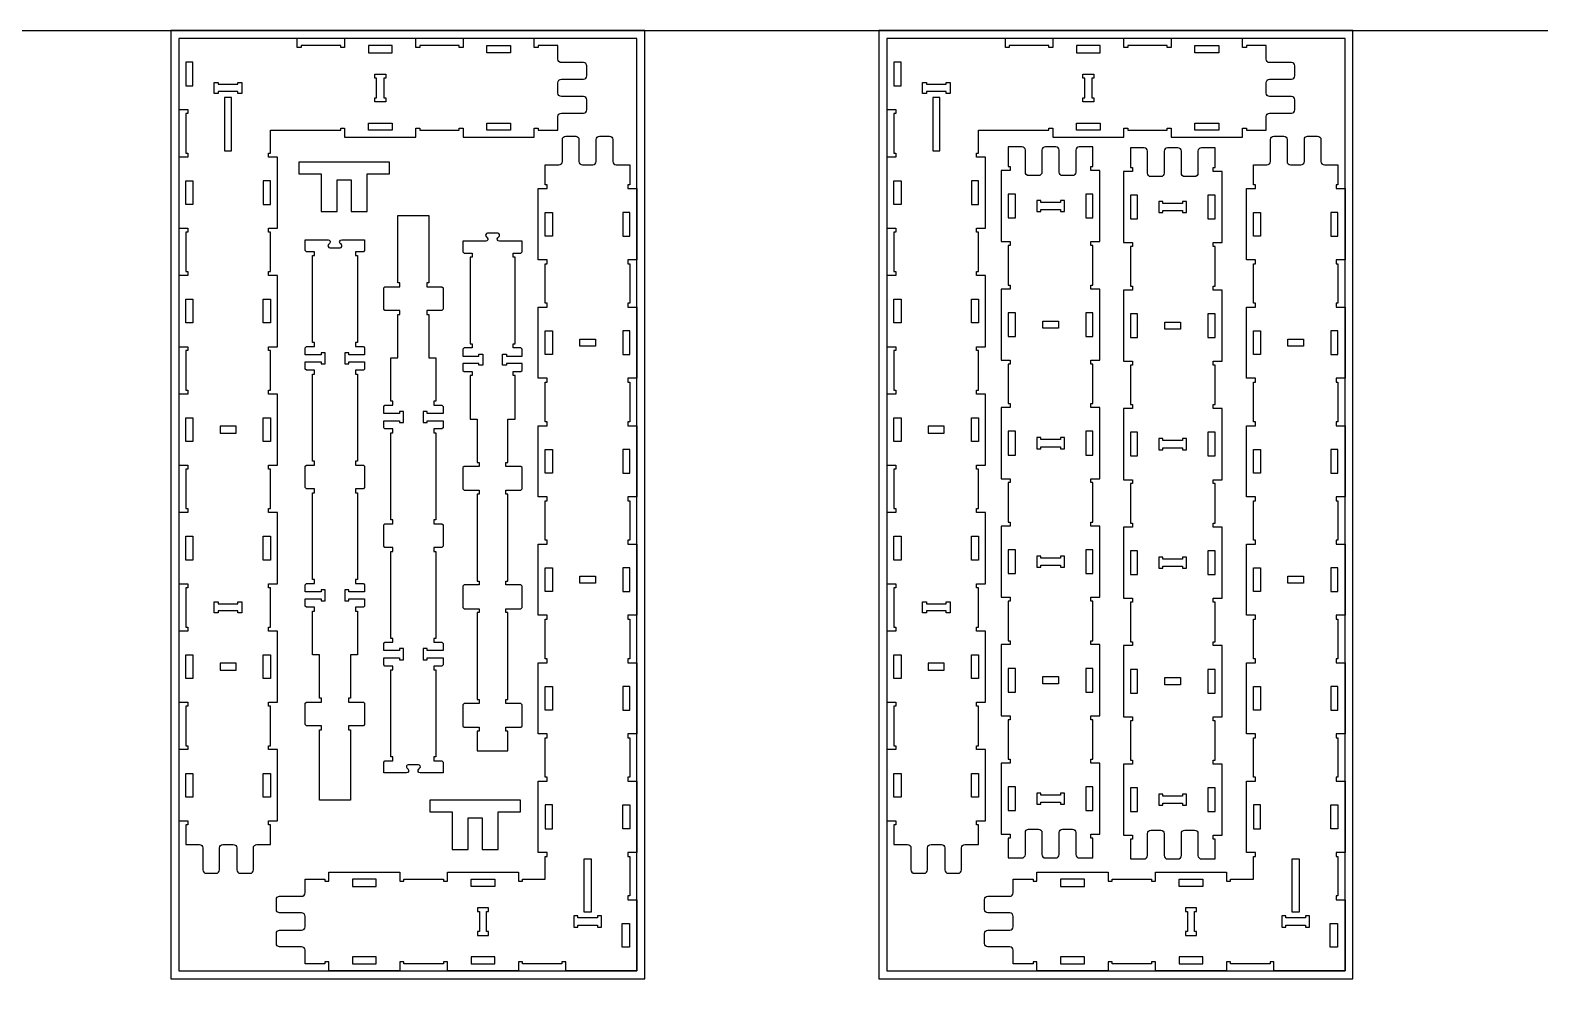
# Model space of a CAD drawing. Header units: inches. Extents: x -1745 to 48028, y -9858 to 20083.
# Drawn here: x 20516 to 24337, y 11554 to 13955 of the extents above; entities that cross this region are included whole.
import ezdxf

# ---------------------------------------------------------------- set-up
doc = ezdxf.new("R2010")
doc.units = ezdxf.units.IN
doc.header["$MEASUREMENT"] = 0
doc.header["$PDMODE"] = 34
doc.layers.add('6_ANYTOOL_CUTTHROUGH_OUTSI', color=5, linetype='Continuous')

msp = doc.modelspace()

# ---------------------------------------------------------------- linework, layer by layer
msp.add_line((16694.6, 13953.7), (31034.3, 13953.7))
for points in [[(20872, 11553.7), (22072, 11553.7), (22072, 13953.7), (20872, 13953.7)], [(22664.5, 11553.7), (23864.5, 11553.7), (23864.5, 13953.7), (22664.5, 13953.7)], [(20892, 11573.7), (22052, 11573.7), (22052, 13933.7), (20892, 13933.7)], [(22684.5, 11573.7), (23844.5, 11573.7), (23844.5, 13933.7), (22684.5, 13933.7)], [(21252.9, 13496.1), (21292.9, 13496.1), (21292.9, 13576.1), (21328.9, 13576.1), (21328.9, 13496.1), (21368.9, 13496.1), (21368.9, 13576.1), (21368.9, 13591.1), (21425.9, 13591.1), (21425.9, 13621.1), (21195.9, 13621.1), (21195.9, 13591.1), (21252.9, 13591.1), (21252.9, 13576.1)], [(23064, 13495.5), (23074, 13495.5), (23074, 13500.5), (23124, 13500.5), (23124, 13495.5), (23134, 13495.5), (23134, 13523.5), (23124, 13523.5), (23124, 13518.5), (23074, 13518.5), (23074, 13523.5), (23064, 13523.5)], [(23373.2, 13493), (23383.2, 13493), (23383.2, 13498), (23433.2, 13498), (23433.2, 13493), (23443.2, 13493), (23443.2, 13521), (23433.2, 13521), (23433.2, 13516), (23383.2, 13516), (23383.2, 13521), (23373.2, 13521)], [(23064, 12895.5), (23074, 12895.5), (23074, 12900.5), (23124, 12900.5), (23124, 12895.5), (23134, 12895.5), (23134, 12923.5), (23124, 12923.5), (23124, 12918.5), (23074, 12918.5), (23074, 12923.5), (23064, 12923.5)], [(23373.2, 12893), (23383.2, 12893), (23383.2, 12898), (23433.2, 12898), (23433.2, 12893), (23443.2, 12893), (23443.2, 12921), (23433.2, 12921), (23433.2, 12916), (23383.2, 12916), (23383.2, 12921), (23373.2, 12921)], [(23064, 12595.5), (23074, 12595.5), (23074, 12600.5), (23124, 12600.5), (23124, 12595.5), (23134, 12595.5), (23134, 12623.5), (23124, 12623.5), (23124, 12618.5), (23074, 12618.5), (23074, 12623.5), (23064, 12623.5)], [(23373.2, 12593), (23383.2, 12593), (23383.2, 12598), (23433.2, 12598), (23433.2, 12593), (23443.2, 12593), (23443.2, 12621), (23433.2, 12621), (23433.2, 12616), (23383.2, 12616), (23383.2, 12621), (23373.2, 12621)], [(21052, 12479.7), (21042, 12479.7), (21042, 12484.7), (20992, 12484.7), (20992, 12479.7), (20982, 12479.7), (20982, 12507.7), (20992, 12507.7), (20992, 12502.7), (21042, 12502.7), (21042, 12507.7), (21052, 12507.7)], [(22844.5, 12479.7), (22834.5, 12479.7), (22834.5, 12484.7), (22784.5, 12484.7), (22784.5, 12479.7), (22774.5, 12479.7), (22774.5, 12507.7), (22784.5, 12507.7), (22784.5, 12502.7), (22834.5, 12502.7), (22834.5, 12507.7), (22844.5, 12507.7)], [(21584.4, 11881), (21624.4, 11881), (21624.4, 11961), (21660.4, 11961), (21660.4, 11881), (21700.4, 11881), (21700.4, 11961), (21700.4, 11976), (21757.4, 11976), (21757.4, 12006), (21527.4, 12006), (21527.4, 11976), (21584.4, 11976), (21584.4, 11961)], [(23064, 11995.5), (23074, 11995.5), (23074, 12000.5), (23124, 12000.5), (23124, 11995.5), (23134, 11995.5), (23134, 12023.5), (23124, 12023.5), (23124, 12018.5), (23074, 12018.5), (23074, 12023.5), (23064, 12023.5)], [(23373.2, 11993), (23383.2, 11993), (23383.2, 11998), (23433.2, 11998), (23433.2, 11993), (23443.2, 11993), (23443.2, 12021), (23433.2, 12021), (23433.2, 12016), (23383.2, 12016), (23383.2, 12021), (23373.2, 12021)], [(21648, 11733.7), (21648, 11723.7), (21653, 11723.7), (21653, 11673.7), (21648, 11673.7), (21648, 11663.7), (21676, 11663.7), (21676, 11673.7), (21671, 11673.7), (21671, 11723.7), (21676, 11723.7), (21676, 11733.7)], [(23440.5, 11733.7), (23440.5, 11723.7), (23445.5, 11723.7), (23445.5, 11673.7), (23440.5, 11673.7), (23440.5, 11663.7), (23468.5, 11663.7), (23468.5, 11673.7), (23463.5, 11673.7), (23463.5, 11723.7), (23468.5, 11723.7), (23468.5, 11733.7)], [(21902, 11689.7), (21952, 11689.7), (21952, 11684.7), (21962, 11684.7), (21962, 11712.7), (21952, 11712.7), (21952, 11707.7), (21902, 11707.7), (21902, 11712.7), (21892, 11712.7), (21892, 11684.7), (21902, 11684.7)], [(23694.5, 11689.7), (23744.5, 11689.7), (23744.5, 11684.7), (23754.5, 11684.7), (23754.5, 11712.7), (23744.5, 11712.7), (23744.5, 11707.7), (23694.5, 11707.7), (23694.5, 11712.7), (23684.5, 11712.7), (23684.5, 11684.7), (23694.5, 11684.7)]]:
    msp.add_lwpolyline(points, close=True)
at = {"color": 4}
for points in [[(21432, 13897.7), (21432, 13915.7), (21372, 13915.7), (21372, 13897.7)], [(21672, 13915.7), (21732, 13915.7), (21732, 13897.7), (21672, 13897.7)], [(23224.5, 13897.7), (23224.5, 13915.7), (23164.5, 13915.7), (23164.5, 13897.7)], [(23464.5, 13915.7), (23524.5, 13915.7), (23524.5, 13897.7), (23464.5, 13897.7)], [(20910, 13813.7), (20928, 13813.7), (20928, 13873.7), (20910, 13873.7)], [(22702.5, 13813.7), (22720.5, 13813.7), (22720.5, 13873.7), (22702.5, 13873.7)], [(21372, 13719.7), (21432, 13719.7), (21432, 13701.7), (21372, 13701.7)], [(21672, 13719.7), (21732, 13719.7), (21732, 13701.7), (21672, 13701.7)], [(23164.5, 13719.7), (23224.5, 13719.7), (23224.5, 13701.7), (23164.5, 13701.7)], [(23464.5, 13719.7), (23524.5, 13719.7), (23524.5, 13701.7), (23464.5, 13701.7)], [(20928, 13573.7), (20928, 13513.7), (20910, 13513.7), (20910, 13573.7)], [(21106, 13513.7), (21124, 13513.7), (21124, 13573.7), (21106, 13573.7)], [(22720.5, 13573.7), (22720.5, 13513.7), (22702.5, 13513.7), (22702.5, 13573.7)], [(22898.5, 13513.7), (22916.5, 13513.7), (22916.5, 13573.7), (22898.5, 13573.7)], [(22992, 13479.5), (23010, 13479.5), (23010, 13539.5), (22992, 13539.5)], [(23188, 13479.5), (23206, 13479.5), (23206, 13539.5), (23188, 13539.5)], [(23301.2, 13477), (23319.2, 13477), (23319.2, 13537), (23301.2, 13537)], [(23497.2, 13477), (23515.2, 13477), (23515.2, 13537), (23497.2, 13537)], [(21820, 13493.7), (21838, 13493.7), (21838, 13433.7), (21820, 13433.7)], [(22034, 13493.7), (22016, 13493.7), (22016, 13433.7), (22034, 13433.7)], [(23612.5, 13493.7), (23630.5, 13493.7), (23630.5, 13433.7), (23612.5, 13433.7)], [(23826.5, 13493.7), (23808.5, 13493.7), (23808.5, 13433.7), (23826.5, 13433.7)], [(20928, 13213.7), (20910, 13213.7), (20910, 13273.7), (20928, 13273.7)], [(21124, 13273.7), (21124, 13213.7), (21106, 13213.7), (21106, 13273.7)], [(22720.5, 13213.7), (22702.5, 13213.7), (22702.5, 13273.7), (22720.5, 13273.7)], [(22916.5, 13273.7), (22916.5, 13213.7), (22898.5, 13213.7), (22898.5, 13273.7)], [(22992, 13179.5), (23010, 13179.5), (23010, 13239.5), (22992, 13239.5)], [(23188, 13179.5), (23206, 13179.5), (23206, 13239.5), (23188, 13239.5)], [(23301.2, 13177), (23319.2, 13177), (23319.2, 13237), (23301.2, 13237)], [(23497.2, 13177), (23515.2, 13177), (23515.2, 13237), (23497.2, 13237)], [(21820, 13193.7), (21838, 13193.7), (21838, 13133.7), (21820, 13133.7)], [(22034, 13193.7), (22016, 13193.7), (22016, 13133.7), (22034, 13133.7)], [(23612.5, 13193.7), (23630.5, 13193.7), (23630.5, 13133.7), (23612.5, 13133.7)], [(23826.5, 13193.7), (23808.5, 13193.7), (23808.5, 13133.7), (23826.5, 13133.7)], [(20928, 12913.7), (20910, 12913.7), (20910, 12973.7), (20928, 12973.7)], [(21124, 12913.7), (21106, 12913.7), (21106, 12973.7), (21124, 12973.7)], [(22720.5, 12913.7), (22702.5, 12913.7), (22702.5, 12973.7), (22720.5, 12973.7)], [(22916.5, 12913.7), (22898.5, 12913.7), (22898.5, 12973.7), (22916.5, 12973.7)], [(22992, 12879.5), (23010, 12879.5), (23010, 12939.5), (22992, 12939.5)], [(23188, 12879.5), (23206, 12879.5), (23206, 12939.5), (23188, 12939.5)], [(23301.2, 12877), (23319.2, 12877), (23319.2, 12937), (23301.2, 12937)], [(23497.2, 12877), (23515.2, 12877), (23515.2, 12937), (23497.2, 12937)], [(21820, 12893.7), (21838, 12893.7), (21838, 12833.7), (21820, 12833.7)], [(22034, 12893.7), (22016, 12893.7), (22016, 12833.7), (22034, 12833.7)], [(23612.5, 12893.7), (23630.5, 12893.7), (23630.5, 12833.7), (23612.5, 12833.7)], [(23826.5, 12893.7), (23808.5, 12893.7), (23808.5, 12833.7), (23826.5, 12833.7)], [(20928, 12613.7), (20910, 12613.7), (20910, 12673.7), (20928, 12673.7)], [(21124, 12613.7), (21106, 12613.7), (21106, 12673.7), (21124, 12673.7)], [(22720.5, 12613.7), (22702.5, 12613.7), (22702.5, 12673.7), (22720.5, 12673.7)], [(22916.5, 12613.7), (22898.5, 12613.7), (22898.5, 12673.7), (22916.5, 12673.7)], [(22992, 12579.5), (23010, 12579.5), (23010, 12639.5), (22992, 12639.5)], [(23188, 12579.5), (23206, 12579.5), (23206, 12639.5), (23188, 12639.5)], [(23301.2, 12577), (23319.2, 12577), (23319.2, 12637), (23301.2, 12637)], [(23497.2, 12577), (23515.2, 12577), (23515.2, 12637), (23497.2, 12637)], [(21820, 12593.7), (21838, 12593.7), (21838, 12533.7), (21820, 12533.7)], [(22034, 12593.7), (22016, 12593.7), (22016, 12533.7), (22034, 12533.7)], [(23612.5, 12593.7), (23630.5, 12593.7), (23630.5, 12533.7), (23612.5, 12533.7)], [(23826.5, 12593.7), (23808.5, 12593.7), (23808.5, 12533.7), (23826.5, 12533.7)], [(20928, 12313.7), (20910, 12313.7), (20910, 12373.7), (20928, 12373.7)], [(21124, 12313.7), (21106, 12313.7), (21106, 12373.7), (21124, 12373.7)], [(22720.5, 12313.7), (22702.5, 12313.7), (22702.5, 12373.7), (22720.5, 12373.7)], [(22916.5, 12313.7), (22898.5, 12313.7), (22898.5, 12373.7), (22916.5, 12373.7)], [(22992, 12279.5), (23010, 12279.5), (23010, 12339.5), (22992, 12339.5)], [(23188, 12279.5), (23206, 12279.5), (23206, 12339.5), (23188, 12339.5)], [(23301.2, 12277), (23319.2, 12277), (23319.2, 12337), (23301.2, 12337)], [(23497.2, 12277), (23515.2, 12277), (23515.2, 12337), (23497.2, 12337)], [(21820, 12233.7), (21820, 12293.7), (21838, 12293.7), (21838, 12233.7)], [(22034, 12233.7), (22034, 12293.7), (22016, 12293.7), (22016, 12233.7)], [(23612.5, 12233.7), (23612.5, 12293.7), (23630.5, 12293.7), (23630.5, 12233.7)], [(23826.5, 12233.7), (23826.5, 12293.7), (23808.5, 12293.7), (23808.5, 12233.7)], [(20928, 12013.7), (20910, 12013.7), (20910, 12073.7), (20928, 12073.7)], [(21124, 12013.7), (21106, 12013.7), (21106, 12073.7), (21124, 12073.7)], [(22720.5, 12013.7), (22702.5, 12013.7), (22702.5, 12073.7), (22720.5, 12073.7)], [(22916.5, 12013.7), (22898.5, 12013.7), (22898.5, 12073.7), (22916.5, 12073.7)], [(22992, 11979.5), (23010, 11979.5), (23010, 12039.5), (22992, 12039.5)], [(23206, 11979.5), (23206, 12039.5), (23188, 12039.5), (23188, 11979.5)], [(23301.2, 11977), (23319.2, 11977), (23319.2, 12037), (23301.2, 12037)], [(23515.2, 11977), (23515.2, 12037), (23497.2, 12037), (23497.2, 11977)], [(21838, 11993.7), (21820, 11993.7), (21820, 11933.7), (21838, 11933.7)], [(22016, 11993.7), (22034, 11993.7), (22034, 11933.7), (22016, 11933.7)], [(23630.5, 11993.7), (23612.5, 11993.7), (23612.5, 11933.7), (23630.5, 11933.7)], [(23808.5, 11993.7), (23826.5, 11993.7), (23826.5, 11933.7), (23808.5, 11933.7)], [(21392, 11805.7), (21332, 11805.7), (21332, 11787.7), (21392, 11787.7)], [(21632, 11787.7), (21632, 11805.7), (21692, 11805.7), (21692, 11787.7)], [(23184.5, 11805.7), (23124.5, 11805.7), (23124.5, 11787.7), (23184.5, 11787.7)], [(23424.5, 11787.7), (23424.5, 11805.7), (23484.5, 11805.7), (23484.5, 11787.7)], [(22014.7, 11693.7), (22032.7, 11693.7), (22032.7, 11633.7), (22014.7, 11633.7)], [(23807.1, 11693.7), (23825.1, 11693.7), (23825.1, 11633.7), (23807.1, 11633.7)], [(21332, 11609.7), (21332, 11591.7), (21392, 11591.7), (21392, 11609.7)], [(21692, 11609.7), (21632, 11609.7), (21632, 11591.7), (21692, 11591.7)], [(23124.5, 11609.7), (23124.5, 11591.7), (23184.5, 11591.7), (23184.5, 11609.7)], [(23484.5, 11609.7), (23424.5, 11609.7), (23424.5, 11591.7), (23484.5, 11591.7)]]:
    msp.add_lwpolyline(points, close=True, dxfattribs=at)
for points in [[(21393, 13833.7), (21388, 13833.7), (21388, 13843.7), (21416, 13843.7), (21416, 13833.7), (21411, 13833.7)], [(21411, 13833.7), (21411, 13783.7), (21416, 13783.7), (21416, 13773.7), (21388, 13773.7)], [(21388, 13773.7), (21388, 13783.7), (21393, 13783.7), (21393, 13833.7)], [(23185.5, 13833.7), (23180.5, 13833.7), (23180.5, 13843.7), (23208.5, 13843.7), (23208.5, 13833.7), (23203.5, 13833.7)], [(23203.5, 13833.7), (23203.5, 13783.7), (23208.5, 13783.7), (23208.5, 13773.7), (23180.5, 13773.7)], [(23180.5, 13773.7), (23180.5, 13783.7), (23185.5, 13783.7), (23185.5, 13833.7)], [(20992, 13799.7), (20992, 13794.7), (20982, 13794.7), (20982, 13822.7), (20992, 13822.7), (20992, 13817.7)], [(20992, 13817.7), (21042, 13817.7), (21042, 13822.7), (21052, 13822.7), (21052, 13794.7)], [(21052, 13794.7), (21042, 13794.7), (21042, 13799.7), (20992, 13799.7)], [(22784.5, 13799.7), (22784.5, 13794.7), (22774.5, 13794.7), (22774.5, 13822.7), (22784.5, 13822.7), (22784.5, 13817.7)], [(22784.5, 13817.7), (22834.5, 13817.7), (22834.5, 13822.7), (22844.5, 13822.7), (22844.5, 13794.7)], [(22844.5, 13794.7), (22834.5, 13794.7), (22834.5, 13799.7), (22784.5, 13799.7)], [(21026, 13784.7), (21008, 13784.7), (21008, 13649.7), (21026, 13649.7), (21026, 13784.7)], [(22818.5, 13784.7), (22800.5, 13784.7), (22800.5, 13649.7), (22818.5, 13649.7), (22818.5, 13784.7)], [(23079, 13218.5), (23119, 13218.5), (23119, 13200.5), (23079, 13200.5), (23079, 13218.5)], [(23388.2, 13216), (23428.2, 13216), (23428.2, 13198), (23388.2, 13198), (23388.2, 13216)], [(21947, 13154.7), (21907, 13154.7), (21907, 13172.7), (21947, 13172.7), (21947, 13154.7)], [(23739.5, 13154.7), (23699.5, 13154.7), (23699.5, 13172.7), (23739.5, 13172.7), (23739.5, 13154.7)], [(21037, 12952.7), (20997, 12952.7), (20997, 12934.7), (21037, 12934.7), (21037, 12952.7)], [(22829.5, 12952.7), (22789.5, 12952.7), (22789.5, 12934.7), (22829.5, 12934.7), (22829.5, 12952.7)], [(21947, 12554.7), (21907, 12554.7), (21907, 12572.7), (21947, 12572.7), (21947, 12554.7)], [(23739.5, 12554.7), (23699.5, 12554.7), (23699.5, 12572.7), (23739.5, 12572.7), (23739.5, 12554.7)], [(21037, 12352.7), (20997, 12352.7), (20997, 12334.7), (21037, 12334.7), (21037, 12352.7)], [(22829.5, 12352.7), (22789.5, 12352.7), (22789.5, 12334.7), (22829.5, 12334.7), (22829.5, 12352.7)], [(23079, 12318.5), (23119, 12318.5), (23119, 12300.5), (23079, 12300.5), (23079, 12318.5)], [(23388.2, 12316), (23428.2, 12316), (23428.2, 12298), (23388.2, 12298), (23388.2, 12316)], [(21936, 11722.7), (21918, 11722.7), (21918, 11857.7), (21936, 11857.7), (21936, 11722.7)], [(23728.5, 11722.7), (23710.5, 11722.7), (23710.5, 11857.7), (23728.5, 11857.7), (23728.5, 11722.7)]]:
    msp.add_lwpolyline(points)
msp.add_lwpolyline([(21511, 12961.4), (21521, 12961.4), (21521, 12966.4), (21561, 12966.4), (21561, 12948.4), (21558, 12945.4), (21538, 12945.4), (21538, 12935.4), (21543, 12935.4), (21543, 12715.4), (21538, 12715.4), (21538, 12705.4), (21558, 12705.4), (21561, 12702.4), (21561, 12648.4), (21558, 12645.4), (21538, 12645.4), (21538, 12635.4), (21543, 12635.4), (21543, 12415.4), (21538, 12415.4), (21538, 12405.4), (21558, 12405.4), (21561, 12402.4), (21561, 12384.4), (21521, 12384.4), (21521, 12389.4), (21511, 12389.4), (21511, 12361.4), (21521, 12361.4), (21521, 12366.4), (21561, 12366.4), (21561, 12348.4), (21558, 12345.4), (21538, 12345.4), (21538, 12335.4), (21543, 12335.4), (21543, 12115.4), (21538, 12115.4), (21538, 12105.4), (21558, 12105.4), (21561, 12102.4), (21561, 12075.4), (21503.1, 12075.4, -0.668179), (21499.4, 12084.4), (21502.3, 12087.4, 0.668179), (21499, 12095.5), (21473, 12095.5, 0.668179), (21469.7, 12087.4), (21472.6, 12084.4, -0.668179), (21468.9, 12075.4), (21411, 12075.4), (21411, 12102.4), (21414, 12105.4), (21434, 12105.4), (21434, 12115.4), (21429, 12115.4), (21429, 12335.4), (21434, 12335.4), (21434, 12345.4), (21414, 12345.4), (21411, 12348.4), (21411, 12366.4), (21451, 12366.4), (21451, 12361.4), (21461, 12361.4), (21461, 12389.4), (21451, 12389.4), (21451, 12384.4), (21411, 12384.4), (21411, 12402.4), (21414, 12405.4), (21434, 12405.4), (21434, 12415.4), (21429, 12415.4), (21429, 12635.4), (21434, 12635.4), (21434, 12645.4), (21414, 12645.4), (21411, 12648.4), (21411, 12702.4), (21414, 12705.4), (21434, 12705.4), (21434, 12715.4), (21429, 12715.4), (21429, 12935.4), (21434, 12935.4), (21434, 12945.4), (21414, 12945.4), (21411, 12948.4), (21411, 12966.4), (21451, 12966.4), (21451, 12961.4), (21461, 12961.4), (21461, 12989.4), (21451, 12989.4), (21451, 12984.4), (21411, 12984.4), (21411, 13002.4), (21414, 13005.4), (21434, 13005.4), (21434, 13015.4), (21429, 13015.4), (21429, 13125.4), (21447, 13125.4), (21447, 13235.4), (21452, 13235.4), (21452, 13245.4), (21414, 13245.4), (21411, 13248.4), (21411, 13302.4), (21414, 13305.4), (21452, 13305.4), (21452, 13315.4), (21447, 13315.4), (21447, 13485.4), (21525, 13485.4), (21525, 13315.4), (21520, 13315.4), (21520, 13305.4), (21558, 13305.4), (21561, 13302.4), (21561, 13248.4), (21558, 13245.4), (21520, 13245.4), (21520, 13235.4), (21525, 13235.4), (21525, 13125.4), (21543, 13125.4), (21543, 13015.4), (21538, 13015.4), (21538, 13005.4), (21558, 13005.4), (21561, 13002.4), (21561, 12984.4), (21521, 12984.4), (21521, 12989.4), (21511, 12989.4), (21511, 12961.4)], format="xyb")
for points in [[(21212.4, 13424.1), (21270.3, 13424.1, -0.668179), (21274, 13415.1), (21271.1, 13412.2, 0.668179), (21274.4, 13404.1), (21300.4, 13404.1, 0.668179), (21303.8, 13412.2), (21300.8, 13415.1, -0.668179), (21304.5, 13424.1), (21362.4, 13424.1), (21362.4, 13397.1), (21359.4, 13394.1), (21339.4, 13394.1), (21339.4, 13384.1), (21344.4, 13384.1), (21344.4, 13164.1), (21339.4, 13164.1), (21339.4, 13154.1), (21359.4, 13154.1), (21362.4, 13151.1), (21362.4, 13133.1), (21322.4, 13133.1), (21322.4, 13138.1), (21312.4, 13138.1), (21312.4, 13110.1), (21322.4, 13110.1), (21322.4, 13115.1), (21362.4, 13115.1), (21362.4, 13097.1), (21359.4, 13094.1), (21339.4, 13094.1), (21339.4, 13084.1), (21344.4, 13084.1), (21344.4, 12864.1), (21339.4, 12864.1), (21339.4, 12854.1), (21359.4, 12854.1), (21362.4, 12851.1), (21362.4, 12797.1), (21359.4, 12794.1), (21339.4, 12794.1), (21339.4, 12784.1), (21344.4, 12784.1), (21344.4, 12564.1), (21339.4, 12564.1), (21339.4, 12554.1), (21359.4, 12554.1), (21362.4, 12551.1), (21362.4, 12533.1), (21322.4, 12533.1), (21322.4, 12538.1), (21312.4, 12538.1), (21312.4, 12510.1), (21322.4, 12510.1), (21322.4, 12515.1), (21362.4, 12515.1), (21362.4, 12497.1), (21359.4, 12494.1), (21339.4, 12494.1), (21339.4, 12484.1), (21344.4, 12484.1), (21344.4, 12374.1), (21326.4, 12374.1), (21326.4, 12264.1), (21321.4, 12264.1), (21321.4, 12254.1), (21359.4, 12254.1), (21362.4, 12251.1), (21362.4, 12197.1), (21359.4, 12194.1), (21321.4, 12194.1), (21321.4, 12184.1), (21326.4, 12184.1), (21326.4, 12005.8), (21248.4, 12005.8), (21248.4, 12184.1), (21253.4, 12184.1), (21253.4, 12194.1), (21215.4, 12194.1), (21212.4, 12197.1), (21212.4, 12251.1), (21215.4, 12254.1), (21253.4, 12254.1), (21253.4, 12264.1), (21248.4, 12264.1), (21248.4, 12374.1), (21230.4, 12374.1), (21230.4, 12484.1), (21235.4, 12484.1), (21235.4, 12494.1), (21215.4, 12494.1), (21212.4, 12497.1), (21212.4, 12515.1), (21252.4, 12515.1), (21252.4, 12510.1), (21262.4, 12510.1), (21262.4, 12538.1), (21252.4, 12538.1), (21252.4, 12533.1), (21212.4, 12533.1), (21212.4, 12551.1), (21215.4, 12554.1), (21235.4, 12554.1), (21235.4, 12564.1), (21230.4, 12564.1), (21230.4, 12784.1), (21235.4, 12784.1), (21235.4, 12794.1), (21215.4, 12794.1), (21212.4, 12797.1), (21212.4, 12851.1), (21215.4, 12854.1), (21235.4, 12854.1), (21235.4, 12864.1), (21230.4, 12864.1), (21230.4, 13084.1), (21235.4, 13084.1), (21235.4, 13094.1), (21215.4, 13094.1), (21212.4, 13097.1), (21212.4, 13115.1), (21252.4, 13115.1), (21252.4, 13110.1), (21262.4, 13110.1), (21262.4, 13138.1), (21252.4, 13138.1), (21252.4, 13133.1), (21212.4, 13133.1), (21212.4, 13151.1), (21215.4, 13154.1), (21235.4, 13154.1), (21235.4, 13164.1), (21230.4, 13164.1), (21230.4, 13384.1), (21235.4, 13384.1), (21235.4, 13394.1), (21215.4, 13394.1), (21212.4, 13397.1)], [(21647.4, 12780.5), (21647.4, 12560.5), (21652.4, 12560.5), (21652.4, 12550.5), (21614.4, 12550.5), (21611.4, 12547.5), (21611.4, 12493.5), (21614.4, 12490.5), (21652.4, 12490.5), (21652.4, 12480.5), (21647.4, 12480.5), (21647.4, 12260.5), (21652.4, 12260.5), (21652.4, 12250.5), (21614.4, 12250.5), (21611.4, 12247.5), (21611.4, 12193.5), (21614.4, 12190.5), (21652.4, 12190.5), (21652.4, 12180.5), (21647.4, 12180.5), (21647.4, 12130.5), (21725.4, 12130.5), (21725.4, 12180.5), (21720.4, 12180.5), (21720.4, 12190.5), (21758.4, 12190.5), (21761.4, 12193.5), (21761.4, 12247.5), (21758.4, 12250.5), (21720.4, 12250.5), (21720.4, 12260.5), (21725.4, 12260.5), (21725.4, 12480.5), (21720.4, 12480.5), (21720.4, 12490.5), (21758.4, 12490.5), (21761.4, 12493.5), (21761.4, 12547.5), (21758.4, 12550.5), (21720.4, 12550.5), (21720.4, 12560.5), (21725.4, 12560.5), (21725.4, 12780.5), (21720.4, 12780.5), (21720.4, 12790.5), (21758.4, 12790.5), (21761.4, 12793.5), (21761.4, 12847.5), (21758.4, 12850.5), (21720.4, 12850.5), (21720.4, 12860.5), (21725.4, 12860.5), (21725.4, 12970.5), (21743.4, 12970.5), (21743.4, 13080.5), (21738.4, 13080.5), (21738.4, 13090.5), (21758.4, 13090.5), (21761.4, 13093.5), (21761.4, 13111.5), (21721.4, 13111.5), (21721.4, 13106.5), (21711.4, 13106.5), (21711.4, 13134.5), (21721.4, 13134.5), (21721.4, 13129.5), (21761.4, 13129.5), (21761.4, 13147.5), (21758.4, 13150.5), (21738.4, 13150.5), (21738.4, 13160.5), (21743.4, 13160.5), (21743.4, 13380.5), (21738.4, 13380.5), (21738.4, 13390.5), (21758.4, 13390.5), (21761.4, 13393.5), (21761.4, 13420.5), (21703.6, 13420.5, -0.668179), (21699.8, 13429.5), (21702.8, 13432.4, 0.668179), (21699.4, 13440.6), (21673.5, 13440.6, 0.668179), (21670.1, 13432.4), (21673, 13429.5, -0.668179), (21669.3, 13420.5), (21611.4, 13420.5), (21611.4, 13393.5), (21614.4, 13390.5), (21634.4, 13390.5), (21634.4, 13380.5), (21629.4, 13380.5), (21629.4, 13160.5), (21634.4, 13160.5), (21634.4, 13150.5), (21614.4, 13150.5), (21611.4, 13147.5), (21611.4, 13129.5), (21651.4, 13129.5), (21651.4, 13134.5), (21661.4, 13134.5), (21661.4, 13106.5), (21651.4, 13106.5), (21651.4, 13111.5), (21611.4, 13111.5), (21611.4, 13093.5), (21614.4, 13090.5), (21634.4, 13090.5), (21634.4, 13080.5), (21629.4, 13080.5), (21629.4, 12970.5), (21647.4, 12970.5), (21647.4, 12860.5), (21652.4, 12860.5), (21652.4, 12850.5), (21614.4, 12850.5), (21611.4, 12847.5), (21611.4, 12793.5), (21614.4, 12790.5), (21652.4, 12790.5), (21652.4, 12780.5)]]:
    msp.add_lwpolyline(points, format="xyb", close=True)
for p in [(22072, 13953.7), (23864.5, 13953.7)]:
    msp.add_point(p)
at = {"layer": '6_ANYTOOL_CUTTHROUGH_OUTSI', "color": 0}
for points in [[(20944.3, 11893.7, -0.414214), (20953.1, 11884.9), (20953.1, 11829.2, 0.414214), (20961.5, 11820.8), (20986.8, 11820.8, 0.414214), (20995.1, 11829.2), (20995.1, 11884.9, -0.414214), (21003.9, 11893.7), (21030.1, 11893.7, -0.414214), (21038.9, 11884.9), (21038.9, 11829.2, 0.414214), (21047.3, 11820.8), (21072.6, 11820.8, 0.414214), (21080.9, 11829.2), (21080.9, 11884.9, -0.414214), (21089.7, 11893.7), (21124, 11893.7), (21124, 11943.7), (21119, 11943.7), (21119, 11953.7), (21142, 11953.7), (21142, 12133.7), (21119, 12133.7), (21119, 12143.7), (21124, 12143.7), (21124, 12243.7), (21119, 12243.7), (21119, 12253.7), (21142, 12253.7), (21142, 12433.7), (21119, 12433.7), (21119, 12443.7), (21124, 12443.7), (21124, 12543.7), (21119, 12543.7), (21119, 12553.7), (21142, 12553.7), (21142, 12733.7), (21119, 12733.7), (21119, 12743.7), (21124, 12743.7), (21124, 12843.7), (21119, 12843.7), (21119, 12853.7), (21142, 12853.7), (21142, 13033.7), (21119, 13033.7), (21119, 13043.7), (21124, 13043.7), (21124, 13143.7), (21119, 13143.7), (21119, 13153.7), (21142, 13153.7), (21142, 13333.7), (21119, 13333.7), (21119, 13343.7), (21124, 13343.7), (21124, 13443.7), (21119, 13443.7), (21119, 13453.7), (21142, 13453.7), (21142, 13633.7), (21119, 13633.7), (21119, 13643.7), (21124, 13643.7), (21124, 13701.7), (21302, 13701.7), (21302, 13706.7), (21312, 13706.7), (21312, 13683.7), (21492, 13683.7), (21492, 13706.7), (21502, 13706.7), (21502, 13701.7), (21602, 13701.7), (21602, 13706.7), (21612, 13706.7), (21612, 13683.7), (21792, 13683.7), (21792, 13706.7), (21802, 13706.7), (21802, 13701.7), (21852, 13701.7), (21852, 13736, -0.414214), (21860.8, 13744.8), (21916.6, 13744.8, 0.414214), (21924.9, 13753.2), (21924.9, 13778.5, 0.414214), (21916.6, 13786.9), (21860.8, 13786.9, -0.414214), (21852, 13795.6), (21852, 13821.8, -0.414214), (21860.8, 13830.6), (21916.6, 13830.6, 0.414214), (21924.9, 13839), (21924.9, 13864.3, 0.414214), (21916.6, 13872.6), (21860.8, 13872.6, -0.414214), (21852, 13881.4), (21852, 13915.7), (21802, 13915.7), (21802, 13910.7), (21792, 13910.7), (21792, 13933.7), (21612, 13933.7), (21612, 13910.7), (21602, 13910.7), (21602, 13915.7), (21502, 13915.7), (21502, 13910.7), (21492, 13910.7), (21492, 13933.7), (21312, 13933.7), (21312, 13910.7), (21302, 13910.7), (21302, 13915.7), (21202, 13915.7), (21202, 13910.7), (21192, 13910.7), (21192, 13933.7), (20892, 13933.7), (20892, 13753.7), (20915, 13753.7), (20915, 13743.7), (20910, 13743.7), (20910, 13643.7), (20915, 13643.7), (20915, 13633.7), (20892, 13633.7), (20892, 13453.7), (20915, 13453.7), (20915, 13443.7), (20910, 13443.7), (20910, 13343.7), (20915, 13343.7), (20915, 13333.7), (20892, 13333.7), (20892, 13153.7), (20915, 13153.7), (20915, 13143.7), (20910, 13143.7), (20910, 13043.7), (20915, 13043.7), (20915, 13033.7), (20892, 13033.7), (20892, 12853.7), (20915, 12853.7), (20915, 12843.7), (20910, 12843.7), (20910, 12743.7), (20915, 12743.7), (20915, 12733.7), (20892, 12733.7), (20892, 12553.7), (20915, 12553.7), (20915, 12543.7), (20910, 12543.7), (20910, 12443.7), (20915, 12443.7), (20915, 12433.7), (20892, 12433.7), (20892, 12253.7), (20915, 12253.7), (20915, 12243.7), (20910, 12243.7), (20910, 12143.7), (20915, 12143.7), (20915, 12133.7), (20892, 12133.7), (20892, 11953.7), (20915, 11953.7), (20915, 11943.7), (20910, 11943.7), (20910, 11893.7)], [(22736.8, 11893.7, -0.414214), (22745.6, 11884.9), (22745.6, 11829.2, 0.414214), (22753.9, 11820.8), (22779.2, 11820.8, 0.414214), (22787.6, 11829.2), (22787.6, 11884.9, -0.414214), (22796.4, 11893.7), (22822.6, 11893.7, -0.414214), (22831.4, 11884.9), (22831.4, 11829.2, 0.414214), (22839.7, 11820.8), (22865, 11820.8, 0.414214), (22873.4, 11829.2), (22873.4, 11884.9, -0.414214), (22882.2, 11893.7), (22916.5, 11893.7), (22916.5, 11943.7), (22911.5, 11943.7), (22911.5, 11953.7), (22934.5, 11953.7), (22934.5, 12133.7), (22911.5, 12133.7), (22911.5, 12143.7), (22916.5, 12143.7), (22916.5, 12243.7), (22911.5, 12243.7), (22911.5, 12253.7), (22934.5, 12253.7), (22934.5, 12433.7), (22911.5, 12433.7), (22911.5, 12443.7), (22916.5, 12443.7), (22916.5, 12543.7), (22911.5, 12543.7), (22911.5, 12553.7), (22934.5, 12553.7), (22934.5, 12733.7), (22911.5, 12733.7), (22911.5, 12743.7), (22916.5, 12743.7), (22916.5, 12843.7), (22911.5, 12843.7), (22911.5, 12853.7), (22934.5, 12853.7), (22934.5, 13033.7), (22911.5, 13033.7), (22911.5, 13043.7), (22916.5, 13043.7), (22916.5, 13143.7), (22911.5, 13143.7), (22911.5, 13153.7), (22934.5, 13153.7), (22934.5, 13333.7), (22911.5, 13333.7), (22911.5, 13343.7), (22916.5, 13343.7), (22916.5, 13443.7), (22911.5, 13443.7), (22911.5, 13453.7), (22934.5, 13453.7), (22934.5, 13633.7), (22911.5, 13633.7), (22911.5, 13643.7), (22916.5, 13643.7), (22916.5, 13701.7), (23094.5, 13701.7), (23094.5, 13706.7), (23104.5, 13706.7), (23104.5, 13683.7), (23284.5, 13683.7), (23284.5, 13706.7), (23294.5, 13706.7), (23294.5, 13701.7), (23394.5, 13701.7), (23394.5, 13706.7), (23404.5, 13706.7), (23404.5, 13683.7), (23584.5, 13683.7), (23584.5, 13706.7), (23594.5, 13706.7), (23594.5, 13701.7), (23644.5, 13701.7), (23644.5, 13736, -0.414214), (23653.3, 13744.8), (23709, 13744.8, 0.414214), (23717.4, 13753.2), (23717.4, 13778.5, 0.414214), (23709, 13786.9), (23653.3, 13786.9, -0.414214), (23644.5, 13795.6), (23644.5, 13821.8, -0.414214), (23653.3, 13830.6), (23709, 13830.6, 0.414214), (23717.4, 13839), (23717.4, 13864.3, 0.414214), (23709, 13872.6), (23653.3, 13872.6, -0.414214), (23644.5, 13881.4), (23644.5, 13915.7), (23594.5, 13915.7), (23594.5, 13910.7), (23584.5, 13910.7), (23584.5, 13933.7), (23404.5, 13933.7), (23404.5, 13910.7), (23394.5, 13910.7), (23394.5, 13915.7), (23294.5, 13915.7), (23294.5, 13910.7), (23284.5, 13910.7), (23284.5, 13933.7), (23104.5, 13933.7), (23104.5, 13910.7), (23094.5, 13910.7), (23094.5, 13915.7), (22994.5, 13915.7), (22994.5, 13910.7), (22984.5, 13910.7), (22984.5, 13933.7), (22684.5, 13933.7), (22684.5, 13753.7), (22707.5, 13753.7), (22707.5, 13743.7), (22702.5, 13743.7), (22702.5, 13643.7), (22707.5, 13643.7), (22707.5, 13633.7), (22684.5, 13633.7), (22684.5, 13453.7), (22707.5, 13453.7), (22707.5, 13443.7), (22702.5, 13443.7), (22702.5, 13343.7), (22707.5, 13343.7), (22707.5, 13333.7), (22684.5, 13333.7), (22684.5, 13153.7), (22707.5, 13153.7), (22707.5, 13143.7), (22702.5, 13143.7), (22702.5, 13043.7), (22707.5, 13043.7), (22707.5, 13033.7), (22684.5, 13033.7), (22684.5, 12853.7), (22707.5, 12853.7), (22707.5, 12843.7), (22702.5, 12843.7), (22702.5, 12743.7), (22707.5, 12743.7), (22707.5, 12733.7), (22684.5, 12733.7), (22684.5, 12553.7), (22707.5, 12553.7), (22707.5, 12543.7), (22702.5, 12543.7), (22702.5, 12443.7), (22707.5, 12443.7), (22707.5, 12433.7), (22684.5, 12433.7), (22684.5, 12253.7), (22707.5, 12253.7), (22707.5, 12243.7), (22702.5, 12243.7), (22702.5, 12143.7), (22707.5, 12143.7), (22707.5, 12133.7), (22684.5, 12133.7), (22684.5, 11953.7), (22707.5, 11953.7), (22707.5, 11943.7), (22702.5, 11943.7), (22702.5, 11893.7)], [(23206, 13659.5), (23171.6, 13659.5, 0.414214), (23162.9, 13650.7), (23162.9, 13595, -0.414214), (23154.5, 13586.6), (23129.2, 13586.6, -0.414214), (23120.8, 13595), (23120.8, 13650.7, 0.414214), (23112, 13659.5), (23085.9, 13659.5, 0.414214), (23077.1, 13650.7), (23077.1, 13595, -0.414214), (23068.7, 13586.6), (23043.4, 13586.6, -0.414214), (23035.1, 13595), (23035.1, 13650.7, 0.414214), (23026.3, 13659.5), (22992, 13659.5), (22992, 13609.5), (22997, 13609.5), (22997, 13599.5), (22974, 13599.5), (22974, 13419.5), (22997, 13419.5), (22997, 13409.5), (22992, 13409.5), (22992, 13309.5), (22997, 13309.5), (22997, 13299.5), (22974, 13299.5), (22974, 13119.5), (22997, 13119.5), (22997, 13109.5), (22992, 13109.5), (22992, 13009.5), (22997, 13009.5), (22997, 12999.5), (22974, 12999.5), (22974, 12819.5), (22997, 12819.5), (22997, 12809.5), (22992, 12809.5), (22992, 12709.5), (22997, 12709.5), (22997, 12699.5), (22974, 12699.5), (22974, 12519.5), (22997, 12519.5), (22997, 12509.5), (22992, 12509.5), (22992, 12409.5), (22997, 12409.5), (22997, 12399.5), (22974, 12399.5), (22974, 12219.5), (22997, 12219.5), (22997, 12209.5), (22992, 12209.5), (22992, 12109.5), (22997, 12109.5), (22997, 12099.5), (22974, 12099.5), (22974, 11919.5), (22997, 11919.5), (22997, 11909.5), (22992, 11909.5), (22992, 11859.5), (23026.3, 11859.5, 0.414214), (23035.1, 11868.3), (23035.1, 11924.1, -0.414214), (23043.4, 11932.4), (23068.7, 11932.4, -0.414214), (23077.1, 11924.1), (23077.1, 11868.3, 0.414214), (23085.9, 11859.5), (23112, 11859.5, 0.414214), (23120.8, 11868.3), (23120.8, 11924.1, -0.414214), (23129.2, 11932.4), (23154.5, 11932.4, -0.414214), (23162.9, 11924.1), (23162.9, 11868.3, 0.414214), (23171.6, 11859.5), (23206, 11859.5), (23206, 11909.5), (23201, 11909.5), (23201, 11919.5), (23224, 11919.5), (23224, 12099.5), (23201, 12099.5), (23201, 12109.5), (23206, 12109.5), (23206, 12209.5), (23201, 12209.5), (23201, 12219.5), (23224, 12219.5), (23224, 12399.5), (23201, 12399.5), (23201, 12409.5), (23206, 12409.5), (23206, 12509.5), (23201, 12509.5), (23201, 12519.5), (23224, 12519.5), (23224, 12699.5), (23201, 12699.5), (23201, 12709.5), (23206, 12709.5), (23206, 12809.5), (23201, 12809.5), (23201, 12819.5), (23224, 12819.5), (23224, 12999.5), (23201, 12999.5), (23201, 13009.5), (23206, 13009.5), (23206, 13109.5), (23201, 13109.5), (23201, 13119.5), (23224, 13119.5), (23224, 13299.5), (23201, 13299.5), (23201, 13309.5), (23206, 13309.5), (23206, 13409.5), (23201, 13409.5), (23201, 13419.5), (23224, 13419.5), (23224, 13599.5), (23201, 13599.5), (23201, 13609.5), (23206, 13609.5)], [(23515.2, 13657), (23480.9, 13657, 0.414214), (23472.1, 13648.3), (23472.1, 13592.5, -0.414214), (23463.7, 13584.1), (23438.4, 13584.1, -0.414214), (23430, 13592.5), (23430, 13648.3, 0.414214), (23421.3, 13657), (23395.1, 13657, 0.414214), (23386.3, 13648.3), (23386.3, 13592.5, -0.414214), (23377.9, 13584.1), (23352.6, 13584.1, -0.414214), (23344.3, 13592.5), (23344.3, 13648.3, 0.414214), (23335.5, 13657), (23301.2, 13657), (23301.2, 13607), (23306.2, 13607), (23306.2, 13597), (23283.2, 13597), (23283.2, 13417), (23306.2, 13417), (23306.2, 13407), (23301.2, 13407), (23301.2, 13307), (23306.2, 13307), (23306.2, 13297), (23283.2, 13297), (23283.2, 13117), (23306.2, 13117), (23306.2, 13107), (23301.2, 13107), (23301.2, 13007), (23306.2, 13007), (23306.2, 12997), (23283.2, 12997), (23283.2, 12817), (23306.2, 12817), (23306.2, 12807), (23301.2, 12807), (23301.2, 12707), (23306.2, 12707), (23306.2, 12697), (23283.2, 12697), (23283.2, 12517), (23306.2, 12517), (23306.2, 12507), (23301.2, 12507), (23301.2, 12407), (23306.2, 12407), (23306.2, 12397), (23283.2, 12397), (23283.2, 12217), (23306.2, 12217), (23306.2, 12207), (23301.2, 12207), (23301.2, 12107), (23306.2, 12107), (23306.2, 12097), (23283.2, 12097), (23283.2, 11917), (23306.2, 11917), (23306.2, 11907), (23301.2, 11907), (23301.2, 11857), (23335.5, 11857, 0.414214), (23344.3, 11865.8), (23344.3, 11921.6, -0.414214), (23352.6, 11930), (23377.9, 11930, -0.414214), (23386.3, 11921.6), (23386.3, 11865.8, 0.414214), (23395.1, 11857), (23421.3, 11857, 0.414214), (23430, 11865.8), (23430, 11921.6, -0.414214), (23438.4, 11930), (23463.7, 11930, -0.414214), (23472.1, 11921.6), (23472.1, 11865.8, 0.414214), (23480.9, 11857), (23515.2, 11857), (23515.2, 11907), (23510.2, 11907), (23510.2, 11917), (23533.2, 11917), (23533.2, 12097), (23510.2, 12097), (23510.2, 12107), (23515.2, 12107), (23515.2, 12207), (23510.2, 12207), (23510.2, 12217), (23533.2, 12217), (23533.2, 12397), (23510.2, 12397), (23510.2, 12407), (23515.2, 12407), (23515.2, 12507), (23510.2, 12507), (23510.2, 12517), (23533.2, 12517), (23533.2, 12697), (23510.2, 12697), (23510.2, 12707), (23515.2, 12707), (23515.2, 12807), (23510.2, 12807), (23510.2, 12817), (23533.2, 12817), (23533.2, 12997), (23510.2, 12997), (23510.2, 13007), (23515.2, 13007), (23515.2, 13107), (23510.2, 13107), (23510.2, 13117), (23533.2, 13117), (23533.2, 13297), (23510.2, 13297), (23510.2, 13307), (23515.2, 13307), (23515.2, 13407), (23510.2, 13407), (23510.2, 13417), (23533.2, 13417), (23533.2, 13597), (23510.2, 13597), (23510.2, 13607), (23515.2, 13607)]]:
    msp.add_lwpolyline(points, format="xyb", close=True, dxfattribs=at)
for points in [[(22034, 12463.7), (22034, 12363.7), (22029, 12363.7), (22029, 12353.7), (22052, 12353.7), (22052, 12173.7), (22029, 12173.7), (22029, 12163.7), (22034, 12163.7), (22034, 12063.7), (22029, 12063.7), (22029, 12053.7), (22052, 12053.7), (22052, 11873.7), (22029, 11873.7), (22029, 11863.7), (22034, 11863.7), (22034, 11763.7), (22029, 11763.7), (22029, 11753.7), (22052, 11753.7), (22052, 11573.7), (21872, 11573.7), (21872, 11596.7), (21862, 11596.7), (21862, 11591.7), (21762, 11591.7), (21762, 11596.7), (21752, 11596.7), (21752, 11573.7), (21572, 11573.7), (21572, 11596.7), (21562, 11596.7), (21562, 11591.7), (21462, 11591.7), (21462, 11596.7), (21452, 11596.7), (21452, 11573.7), (21272, 11573.7), (21272, 11596.7), (21262, 11596.7), (21262, 11591.7), (21212, 11591.7), (21212, 11626, 0.414214), (21203.2, 11634.8), (21147.5, 11634.8, -0.414214), (21139.1, 11643.2), (21139.1, 11668.5, -0.414214), (21147.5, 11676.9), (21203.2, 11676.9, 0.414214), (21212, 11685.6), (21212, 11711.8, 0.414214), (21203.2, 11720.6), (21147.5, 11720.6, -0.414214), (21139.1, 11729), (21139.1, 11754.3, -0.414214), (21147.5, 11762.6), (21203.2, 11762.6, 0.414214), (21212, 11771.4), (21212, 11805.7), (21262, 11805.7), (21262, 11800.7), (21272, 11800.7), (21272, 11823.7), (21452, 11823.7), (21452, 11800.7), (21462, 11800.7), (21462, 11805.7), (21562, 11805.7), (21562, 11800.7), (21572, 11800.7), (21572, 11823.7), (21752, 11823.7), (21752, 11800.7), (21762, 11800.7), (21762, 11805.7), (21820, 11805.7), (21820, 11863.7), (21825, 11863.7), (21825, 11873.7), (21802, 11873.7), (21802, 12053.7), (21825, 12053.7), (21825, 12063.7), (21820, 12063.7), (21820, 12163.7), (21825, 12163.7), (21825, 12173.7), (21802, 12173.7), (21802, 12353.7), (21825, 12353.7), (21825, 12363.7), (21820, 12363.7), (21820, 12463.7), (21825, 12463.7), (21825, 12473.7), (21802, 12473.7), (21802, 12653.7), (21825, 12653.7), (21825, 12663.7), (21820, 12663.7), (21820, 12763.7), (21825, 12763.7), (21825, 12773.7), (21802, 12773.7), (21802, 12953.7), (21825, 12953.7), (21825, 12963.7), (21820, 12963.7), (21820, 13063.7), (21825, 13063.7), (21825, 13073.7), (21802, 13073.7), (21802, 13253.7), (21825, 13253.7), (21825, 13263.7), (21820, 13263.7), (21820, 13363.7), (21825, 13363.7), (21825, 13373.7), (21802, 13373.7), (21802, 13553.7), (21825, 13553.7), (21825, 13563.7), (21820, 13563.7), (21820, 13613.7), (21854.3, 13613.7, 0.414214), (21863.1, 13622.5), (21863.1, 13678.3, -0.414214), (21871.5, 13686.6), (21896.8, 13686.6, -0.414214), (21905.1, 13678.3), (21905.1, 13622.5, 0.414214), (21913.9, 13613.7), (21940.1, 13613.7, 0.414214), (21948.9, 13622.5), (21948.9, 13678.3, -0.414214), (21957.3, 13686.6), (21982.6, 13686.6, -0.414214), (21990.9, 13678.3), (21990.9, 13622.5, 0.414214), (21999.7, 13613.7), (22034, 13613.7), (22034, 13563.7), (22029, 13563.7), (22029, 13553.7), (22052, 13553.7), (22052, 13373.7), (22029, 13373.7), (22029, 13363.7), (22034, 13363.7), (22034, 13263.7), (22029, 13263.7), (22029, 13253.7), (22052, 13253.7), (22052, 13073.7), (22029, 13073.7), (22029, 13063.7), (22034, 13063.7), (22034, 12963.7), (22029, 12963.7), (22029, 12953.7), (22052, 12953.7), (22052, 12773.7), (22029, 12773.7), (22029, 12763.7), (22034, 12763.7), (22034, 12663.7), (22029, 12663.7), (22029, 12653.7), (22052, 12653.7), (22052, 12473.7), (22029, 12473.7), (22029, 12463.7), (22034, 12463.7)], [(23826.5, 12463.7), (23826.5, 12363.7), (23821.5, 12363.7), (23821.5, 12353.7), (23844.5, 12353.7), (23844.5, 12173.7), (23821.5, 12173.7), (23821.5, 12163.7), (23826.5, 12163.7), (23826.5, 12063.7), (23821.5, 12063.7), (23821.5, 12053.7), (23844.5, 12053.7), (23844.5, 11873.7), (23821.5, 11873.7), (23821.5, 11863.7), (23826.5, 11863.7), (23826.5, 11763.7), (23821.5, 11763.7), (23821.5, 11753.7), (23844.5, 11753.7), (23844.5, 11573.7), (23664.5, 11573.7), (23664.5, 11596.7), (23654.5, 11596.7), (23654.5, 11591.7), (23554.5, 11591.7), (23554.5, 11596.7), (23544.5, 11596.7), (23544.5, 11573.7), (23364.5, 11573.7), (23364.5, 11596.7), (23354.5, 11596.7), (23354.5, 11591.7), (23254.5, 11591.7), (23254.5, 11596.7), (23244.5, 11596.7), (23244.5, 11573.7), (23064.5, 11573.7), (23064.5, 11596.7), (23054.5, 11596.7), (23054.5, 11591.7), (23004.5, 11591.7), (23004.5, 11626, 0.414214), (22995.7, 11634.8), (22939.9, 11634.8, -0.414214), (22931.6, 11643.2), (22931.6, 11668.5, -0.414214), (22939.9, 11676.9), (22995.7, 11676.9, 0.414214), (23004.5, 11685.6), (23004.5, 11711.8, 0.414214), (22995.7, 11720.6), (22939.9, 11720.6, -0.414214), (22931.6, 11729), (22931.6, 11754.3, -0.414214), (22939.9, 11762.6), (22995.7, 11762.6, 0.414214), (23004.5, 11771.4), (23004.5, 11805.7), (23054.5, 11805.7), (23054.5, 11800.7), (23064.5, 11800.7), (23064.5, 11823.7), (23244.5, 11823.7), (23244.5, 11800.7), (23254.5, 11800.7), (23254.5, 11805.7), (23354.5, 11805.7), (23354.5, 11800.7), (23364.5, 11800.7), (23364.5, 11823.7), (23544.5, 11823.7), (23544.5, 11800.7), (23554.5, 11800.7), (23554.5, 11805.7), (23612.5, 11805.7), (23612.5, 11863.7), (23617.5, 11863.7), (23617.5, 11873.7), (23594.5, 11873.7), (23594.5, 12053.7), (23617.5, 12053.7), (23617.5, 12063.7), (23612.5, 12063.7), (23612.5, 12163.7), (23617.5, 12163.7), (23617.5, 12173.7), (23594.5, 12173.7), (23594.5, 12353.7), (23617.5, 12353.7), (23617.5, 12363.7), (23612.5, 12363.7), (23612.5, 12463.7), (23617.5, 12463.7), (23617.5, 12473.7), (23594.5, 12473.7), (23594.5, 12653.7), (23617.5, 12653.7), (23617.5, 12663.7), (23612.5, 12663.7), (23612.5, 12763.7), (23617.5, 12763.7), (23617.5, 12773.7), (23594.5, 12773.7), (23594.5, 12953.7), (23617.5, 12953.7), (23617.5, 12963.7), (23612.5, 12963.7), (23612.5, 13063.7), (23617.5, 13063.7), (23617.5, 13073.7), (23594.5, 13073.7), (23594.5, 13253.7), (23617.5, 13253.7), (23617.5, 13263.7), (23612.5, 13263.7), (23612.5, 13363.7), (23617.5, 13363.7), (23617.5, 13373.7), (23594.5, 13373.7), (23594.5, 13553.7), (23617.5, 13553.7), (23617.5, 13563.7), (23612.5, 13563.7), (23612.5, 13613.7), (23646.8, 13613.7, 0.414214), (23655.6, 13622.5), (23655.6, 13678.3, -0.414214), (23663.9, 13686.6), (23689.2, 13686.6, -0.414214), (23697.6, 13678.3), (23697.6, 13622.5, 0.414214), (23706.4, 13613.7), (23732.6, 13613.7, 0.414214), (23741.4, 13622.5), (23741.4, 13678.3, -0.414214), (23749.7, 13686.6), (23775, 13686.6, -0.414214), (23783.4, 13678.3), (23783.4, 13622.5, 0.414214), (23792.2, 13613.7), (23826.5, 13613.7), (23826.5, 13563.7), (23821.5, 13563.7), (23821.5, 13553.7), (23844.5, 13553.7), (23844.5, 13373.7), (23821.5, 13373.7), (23821.5, 13363.7), (23826.5, 13363.7), (23826.5, 13263.7), (23821.5, 13263.7), (23821.5, 13253.7), (23844.5, 13253.7), (23844.5, 13073.7), (23821.5, 13073.7), (23821.5, 13063.7), (23826.5, 13063.7), (23826.5, 12963.7), (23821.5, 12963.7), (23821.5, 12953.7), (23844.5, 12953.7), (23844.5, 12773.7), (23821.5, 12773.7), (23821.5, 12763.7), (23826.5, 12763.7), (23826.5, 12663.7), (23821.5, 12663.7), (23821.5, 12653.7), (23844.5, 12653.7), (23844.5, 12473.7), (23821.5, 12473.7), (23821.5, 12463.7), (23826.5, 12463.7)]]:
    msp.add_lwpolyline(points, format="xyb", dxfattribs=at)

doc.saveas('drawing.dxf')
